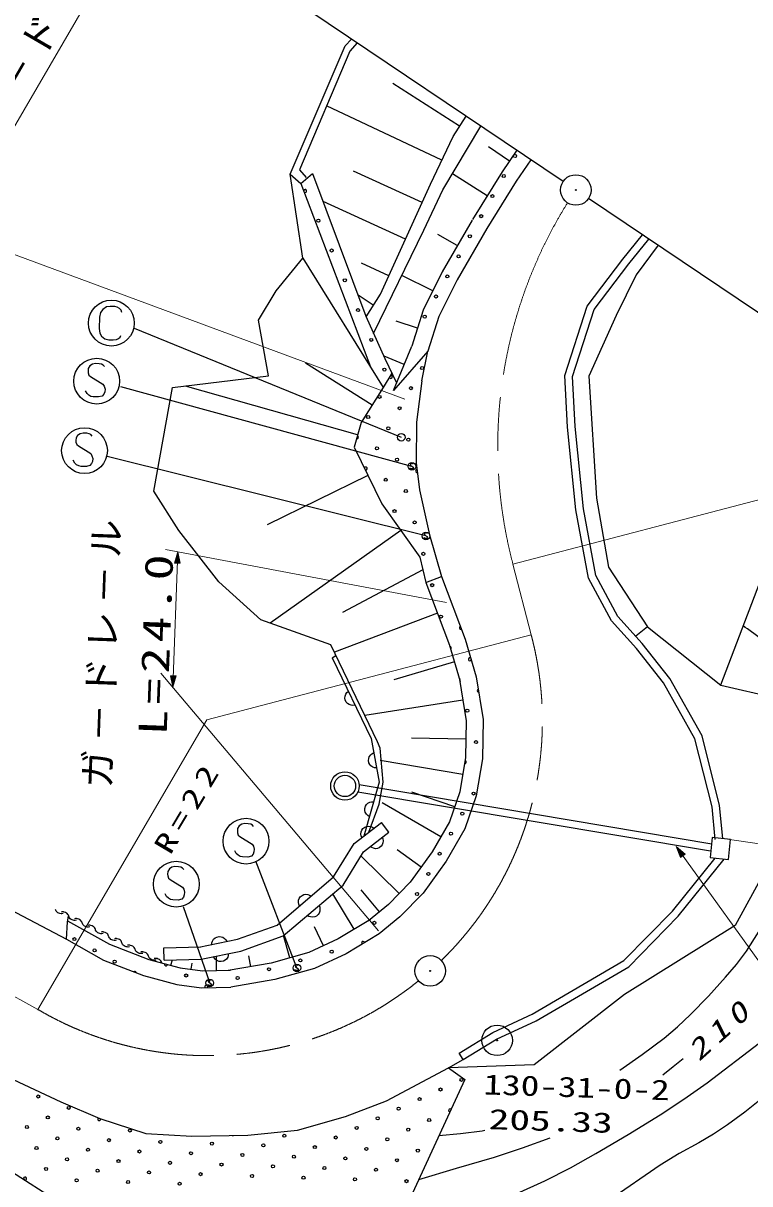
# Model space of a CAD drawing. Units: millimetres, scale not verified. Extents: x 40000 to 680000, y 20000 to 380000.
# Drawn here: x 262244 to 309553, y 244742 to 320296 of the extents above; entities that cross this region are included whole.
import ezdxf
from ezdxf.enums import TextEntityAlignment as Align

# ---------------------------------------------------------------- set-up
doc = ezdxf.new("R2010")
doc.units = ezdxf.units.MM
doc.header["$LTSCALE"] = 1000
doc.linetypes.add('CHAIN', pattern=[18.5, 12, -1.5, 3.5, -1.5])
for name, color, linetype, lineweight in [('M-BGD', 7, 'Continuous', 25), ('M-BGD-HTXT', 7, 'Continuous', 13), ('M-BMK', 2, 'CHAIN', 13), ('M-OTRS', 6, 'Continuous', 25), ('M-STR-STRC', 7, 'Continuous', 25)]:
    doc.layers.add(name, color=color, linetype=linetype, lineweight=lineweight)
doc.layers.add('M-BMK-SRVR', color=7, linetype='Continuous')
doc.styles.add('ＭＳ ゴシック', font='')
doc.styles.get('ＭＳ ゴシック').set_extended_font_data('MS Gothic')

# ---------------------------------------------------------------- blocks, each defined once
blk = doc.blocks.new('BUHIN26')
at = {"color": 3, "linetype": 'Continuous', "lineweight": 25}
for radius in [995, 30]:
    blk.add_circle((0, 0), radius, dxfattribs=at)
blk = doc.blocks.new('BUHIN45')
at = {"color": 7, "linetype": 'Continuous', "lineweight": 25}
blk.add_lwpolyline([(605, -887), (724, -860), (826, -789), (931, -668), (1047, -467), (1099, -272), (1084, -73), (990, 94), (845, 187), (744, 237), (584, 260), (460, 211), (-359, -261), (-520, -271), (-713, -229), (-861, -126), (-958, -9), (-1023, 149), (-965, 384), (-792, 683), (-697, 802), (-568, 891), (-410, 939), (-208, 943)], dxfattribs=at)
blk.add_circle((0, 0), 1492, dxfattribs=at)
blk = doc.blocks.new('BUHIN55')
at = {"color": 7, "linetype": 'Continuous', "lineweight": 25}
blk.add_lwpolyline([(102, -147), (122, -142), (139, -130), (156, -110), (175, -76), (184, -44), (181, -11), (165, 17), (141, 32), (124, 41), (97, 44), (76, 36), (-59, -44), (-86, -46), (-118, -39), (-143, -22), (-160, -3), (-171, 23), (-161, 63), (-133, 113), (-117, 133), (-96, 148), (-70, 156), (-36, 157)], dxfattribs=at)
blk.add_circle((0, 0), 249, dxfattribs=at)
blk = doc.blocks.new('BUHIN56')
at = {"color": 7, "linetype": 'Continuous', "lineweight": 25}
for points in [[(-395, -278), (-332, -287), (-265, -281), (-204, -264), (-147, -240), (-84, -195), (-21, -133), (14, -91), (46, -27), (70, 31)], [(-78, -31), (-47, 46), (-17, 100), (27, 155), (77, 205), (136, 247), (207, 276), (277, 290), (344, 287), (395, 278)]]:
    blk.add_lwpolyline(points, dxfattribs=at)
blk = doc.blocks.new('BUHIN58')
at = {"color": 6, "linetype": 'Continuous', "lineweight": 25}
for radius in [995, 30]:
    blk.add_circle((0, 0), radius, dxfattribs=at)

msp = doc.modelspace()

# ---------------------------------------------------------------- linework, layer by layer
at = {"layer": 'M-BGD'}
for p, q in [((297395, 309996), (273096, 326341)), ((283197, 318813), (283624, 319259)), ((283980, 319020), (283507, 318483)), ((279632, 310476), (283197, 318813)), ((283507, 318483), (280232, 310752)), ((290661, 313587), (286301, 316365)), ((289504, 311372), (282001, 314928)), ((289577, 309439), (292050, 313591)), ((290243, 312931), (291080, 314244)), ((288766, 309814), (290243, 312931)), ((293903, 311319), (292532, 312246)), ((294380, 312024), (293426, 310613)), ((295293, 311410), (294349, 310013)), ((280232, 310752), (280659, 310246)), ((288223, 308622), (283749, 310658)), ((293426, 310613), (291489, 307518)), ((280452, 305004), (279632, 310476)), ((279632, 310476), (280327, 309862)), ((280327, 309862), (281087, 310518)), ((280327, 309862), (284846, 297921)), ((281087, 310518), (284562, 301219)), ((285511, 302663), (288766, 309814)), ((292458, 309065), (290197, 310480)), ((294349, 310013), (292422, 306934)), ((288336, 306815), (289577, 309439)), ((287139, 306238), (281773, 308680)), ((326950, 290116), (299055, 308880)), ((285062, 300091), (288336, 306815)), ((291469, 307484), (289527, 304119)), ((292422, 306934), (290497, 303599)), ((290508, 305818), (289251, 306544)), ((301280, 304940), (302561, 306521)), ((301668, 304625), (302978, 306241)), ((303579, 305837), (302163, 303920)), ((278725, 302882), (280452, 305004)), ((280452, 305004), (285680, 296577)), ((286054, 303855), (284263, 304670)), ((298970, 301885), (301280, 304940)), ((299420, 301652), (301668, 304625)), ((288909, 302871), (286888, 303872)), ((289527, 304119), (288291, 301624)), ((302163, 303920), (300844, 301262)), ((290497, 303599), (289314, 301211)), ((277558, 300968), (278725, 302882)), ((285037, 301941), (284049, 302590)), ((284580, 301177), (285511, 302663)), ((288291, 301624), (287546, 299275)), ((297514, 297364), (298970, 301885)), ((298018, 297297), (299420, 301652)), ((278217, 297333), (277558, 300968)), ((284562, 301219), (285780, 298470)), ((287919, 300449), (286522, 300892)), ((289314, 301211), (288594, 298942)), ((300844, 301262), (299082, 297325)), ((286360, 296396), (287546, 299275)), ((287051, 298075), (285750, 298611)), ((285780, 298470), (286557, 296875)), ((288594, 298942), (286360, 296396)), ((288205, 297024), (288594, 298942)), ((284962, 295438), (280625, 298173)), ((271960, 296572), (278217, 297333)), ((286243, 297519), (285680, 296577)), ((288205, 297024), (287849, 294320)), ((297675, 294009), (297514, 297364)), ((298174, 294046), (298018, 297297)), ((299082, 297325), (299577, 289382)), ((270751, 289824), (271960, 296572)), ((284015, 293495), (272812, 296675)), ((285680, 296577), (284244, 294299)), ((307661, 277215), (314867, 296163)), ((284244, 294299), (283787, 292690)), ((287849, 294320), (287834, 291684)), ((298227, 288615), (297675, 294009)), ((298722, 288686), (298174, 294046)), ((283787, 292690), (285589, 289018)), ((287834, 291684), (288047, 289913)), ((284688, 290854), (278133, 287639)), ((272367, 287265), (270751, 289824)), ((288047, 289913), (288701, 286988)), ((299577, 289382), (300354, 284876)), ((285589, 289018), (288061, 285546)), ((299533, 284338), (298722, 288686)), ((299056, 284169), (298227, 288615)), ((274991, 283939), (272367, 287265)), ((286825, 287282), (278334, 281236)), ((288701, 286988), (289488, 284280)), ((288061, 285546), (288459, 283892)), ((300354, 284876), (302903, 281004)), ((288260, 284719), (283027, 281926)), ((288459, 283892), (289488, 284280)), ((289488, 284280), (291031, 280189)), ((300559, 281389), (299056, 284169)), ((300971, 281678), (299533, 284338)), ((277715, 281456), (274991, 283939)), ((288459, 283892), (290001, 279801)), ((289217, 281885), (282508, 279350)), ((282274, 279836), (277715, 281456)), ((302169, 279583), (300559, 281389)), ((302552, 279905), (300971, 281678)), ((302903, 281004), (302137, 280396)), ((302903, 281004), (307666, 277211)), ((285319, 273507), (282274, 279836)), ((289975, 279879), (290692, 277439)), ((291031, 280189), (291747, 277749)), ((303931, 277357), (302169, 279583)), ((304348, 277636), (302552, 279905)), ((282352, 278978), (282609, 279140)), ((282352, 278978), (284890, 273722)), ((290318, 278728), (286377, 277554)), ((290661, 277577), (291087, 274888)), ((291747, 277749), (292188, 274966)), ((305973, 273706), (303931, 277357)), ((306441, 273893), (304348, 277636)), ((307666, 277211), (315337, 275417)), ((290874, 276232), (284494, 275222)), ((291087, 274888), (291048, 272504)), ((292188, 274966), (292147, 272404)), ((284890, 273722), (285411, 270885)), ((291067, 273696), (287537, 273753)), ((307097, 269289), (305973, 273706)), ((307591, 269376), (306441, 273893)), ((285491, 273096), (285319, 273507)), ((285679, 270877), (285491, 273096)), ((290861, 271387), (285486, 272289)), ((291048, 272504), (290673, 270269)), ((292147, 272404), (291743, 269999)), ((284113, 270739), (307072, 266880)), ((285411, 270885), (284415, 267379)), ((285412, 269447), (285679, 270877)), ((306989, 266387), (284030, 270246)), ((290337, 269284), (287542, 270237)), ((290673, 270269), (290001, 268299)), ((291743, 269999), (291007, 267841)), ((284752, 267640), (285412, 269447)), ((289434, 267323), (285621, 269537)), ((307309, 267160), (307097, 269289)), ((307807, 267210), (307591, 269376)), ((283802, 266903), (285567, 268271)), ((286057, 267638), (285567, 268271)), ((290001, 268299), (288867, 266346)), ((284407, 266360), (286057, 267638)), ((291007, 267841), (289790, 265745)), ((282455, 264715), (283802, 266903)), ((307099, 267285), (306962, 265982)), ((308298, 267158), (307099, 267285)), ((308161, 265856), (308298, 267158)), ((311505, 266892), (308607, 261555)), ((283070, 264188), (284407, 266360)), ((286727, 263647), (284235, 266081)), ((288150, 265358), (286589, 266490)), ((288867, 266346), (287433, 264370)), ((306962, 265982), (308161, 265856)), ((289790, 265745), (288277, 263659)), ((304517, 262493), (307292, 265947)), ((304891, 262160), (307883, 265885)), ((256927, 264919), (265067, 260667)), ((278772, 261584), (282455, 264715)), ((279180, 260880), (283070, 264188)), ((285438, 262440), (284252, 263870)), ((287433, 264370), (286021, 262923)), ((283801, 261318), (282406, 263624)), ((288277, 263659), (286765, 262111)), ((286021, 262923), (284729, 261867)), ((301358, 259268), (304517, 262493)), ((265067, 260667), (265119, 261796)), ((265119, 261796), (265198, 262167)), ((265131, 261852), (267859, 260332)), ((276207, 260662), (278772, 261584)), ((281790, 260238), (281220, 261471)), ((284856, 261957), (282747, 260680)), ((286765, 262111), (285425, 261015)), ((308607, 261555), (301399, 257073)), ((301668, 258870), (304891, 262160)), ((265067, 260667), (267465, 259305)), ((276422, 259889), (279180, 260880)), ((279606, 259453), (279202, 260898)), ((282747, 260680), (280833, 259796)), ((285425, 261015), (283264, 259707)), ((267859, 260332), (270426, 259347)), ((271397, 260109), (273812, 260167)), ((271416, 259310), (271397, 260109)), ((273673, 260151), (276207, 260662)), ((267465, 259305), (270085, 258299)), ((270426, 259347), (272457, 258802)), ((271416, 259310), (273831, 259367)), ((271859, 258970), (271958, 259323)), ((273831, 259367), (276422, 259889)), ((274838, 258621), (274820, 259566)), ((277066, 258874), (276940, 259577)), ((280833, 259796), (278380, 259109)), ((283264, 259707), (281214, 258760)), ((295385, 255787), (301358, 259268)), ((272457, 258802), (273924, 258604)), ((273190, 258703), (273243, 259094)), ((273924, 258604), (275751, 258639)), ((278380, 259109), (275584, 258623)), ((281214, 258760), (278623, 258035)), ((295637, 255355), (301668, 258870)), ((270085, 258299), (272239, 257722)), ((272239, 257722), (273861, 257502)), ((278623, 258035), (275772, 257539)), ((273861, 257502), (275772, 257539)), ((301399, 257073), (295509, 252491)), ((292827, 254590), (295425, 255807)), ((293064, 254149), (295637, 255355)), ((290637, 253254), (292827, 254590)), ((290898, 252827), (293064, 254149)), ((290898, 252827), (290637, 253254)), ((249746, 252995), (265969, 242680)), ((289940, 252291), (290898, 252827)), ((295509, 252491), (289940, 252291)), ((260432, 252067), (264696, 250068)), ((285907, 250149), (289940, 252291)), ((289940, 252291), (290998, 251535)), ((290998, 251535), (286462, 241696)), ((283234, 249129), (285907, 250149)), ((264696, 250068), (267231, 248989)), ((267231, 248989), (270229, 248008)), ((280101, 248229), (283234, 249129)), ((270229, 248008), (273230, 247840)), ((273230, 247840), (276869, 247906)), ((276869, 247906), (280101, 248229))]:
    msp.add_line(p, q, dxfattribs=at)
for points in [[(310755, 279870), (309399, 280863), (309262, 280964), (309126, 281066)], [(283838, 275900), (283717, 275886), (283604, 275898), (283463, 275935), (283361, 276008), (283279, 276099), (283211, 276238), (283192, 276360), (283198, 276485), (283255, 276620), (283316, 276717), (283404, 276800)], [(285241, 271812), (285120, 271830), (285014, 271872), (284888, 271945), (284809, 272043), (284754, 272152), (284726, 272304), (284739, 272426), (284778, 272545), (284869, 272661), (284954, 272738), (285060, 272795)], [(284776, 268651), (284677, 268721), (284599, 268805), (284519, 268927), (284492, 269049), (284490, 269171), (284532, 269320), (284598, 269424), (284686, 269513), (284818, 269577), (284929, 269608), (285049, 269613)], [(284289, 267281), (284250, 267396), (284238, 267510), (284245, 267655), (284296, 267770), (284367, 267870), (284490, 267965), (284604, 268009), (284728, 268029), (284872, 268002), (284979, 267961), (285079, 267893)], [(285627, 267306), (285666, 267190), (285678, 267076), (285670, 266931), (285620, 266816), (285549, 266717), (285426, 266622), (285312, 266578), (285188, 266558), (285044, 266585), (284936, 266625), (284836, 266693)], [(280233, 262825), (280189, 262939), (280171, 263052), (280172, 263197), (280217, 263314), (280284, 263417), (280402, 263518), (280514, 263567), (280637, 263593), (280783, 263572), (280891, 263537), (280995, 263473)], [(281506, 262858), (281550, 262744), (281567, 262631), (281566, 262486), (281521, 262369), (281454, 262266), (281336, 262166), (281224, 262116), (281101, 262091), (280956, 262111), (280847, 262147), (280744, 262210)], [(301088, 252135), (302547, 253158), (303975, 254232), (304853, 254969), (305699, 255757), (306854, 256946), (307975, 258187), (308685, 259015), (309346, 259879), (310541, 261767)], [(274520, 260313), (274536, 260434), (274575, 260541), (274645, 260668), (274741, 260749), (274849, 260807), (275001, 260839), (275123, 260828), (275243, 260792), (275361, 260704), (275439, 260620), (275499, 260515)], [(275617, 259727), (275600, 259606), (275561, 259499), (275489, 259372), (275393, 259292), (275285, 259234), (275133, 259203), (275011, 259214), (274891, 259252), (274774, 259340), (274696, 259424), (274636, 259529)], [(294331, 244078), (296199, 244938), (297872, 245791), (299528, 246703), (301632, 247940), (303714, 249233), (305262, 250245), (306782, 251312), (310191, 253907)], [(305218, 252887), (304563, 252357), (303895, 251819)], [(310312, 250278), (309229, 249400), (308108, 248569), (307188, 247964), (306229, 247406), (304961, 246705), (303718, 245951), (300434, 243693)], [(289316, 247888), (290723, 248013), (292122, 248197), (292210, 248210), (292298, 248223)], [(296532, 247719), (294732, 247059), (292914, 246456), (290437, 245741), (287980, 244990)]]:
    msp.add_lwpolyline(points, dxfattribs=at)
for centre, radius in [((294268, 311655), 99.5), ((293533, 310348), 99.5), ((292797, 309040), 99.5), ((281464, 307438), 99.5), ((292062, 307733), 99.5), ((291326, 306426), 99.5), ((282324, 305499), 99.5), ((290591, 305119), 99.5), ((289855, 303811), 99.5), ((283184, 303560), 99.5), ((289120, 302504), 99.5), ((284044, 301620), 99.5), ((288384, 301197), 99.5), ((284904, 299681), 99.5), ((285763, 297742), 99.5), ((288220, 297847), 99.5), ((287485, 296539), 99.5), ((285442, 295968), 99.5), ((284706, 294660), 99.5), ((286749, 295232), 99.5), ((286014, 293925), 99.5), ((286857, 293345), 249), ((287321, 293189), 99.5), ((285278, 292618), 99.5), ((286585, 291882), 99.5), ((285850, 290575), 99.5), ((287157, 289839), 99.5), ((286421, 288532), 99.5), ((287729, 287796), 99.5), ((288300, 285754), 99.5), ((288872, 283711), 99.5), ((289444, 281668), 99.5), ((291159, 275539), 99.5), ((291731, 273497), 99.5), ((283192, 270641), 926), ((283192, 270641), 694), ((291567, 270147), 99.5), ((290831, 268839), 99.5), ((290096, 267532), 99.5), ((289360, 266225), 99.5), ((288625, 264917), 99.5), ((287889, 263610), 99.5), ((285111, 261731), 99.5), ((265582, 260671), 99.5), ((266889, 259936), 99.5), ((282332, 259852), 99.5), ((268196, 259200), 99.5), ((280290, 259280), 99.5), ((272854, 258301), 99.5), ((278247, 258709), 99.5), ((276204, 258137), 99.5), ((290779, 251504), 99.5), ((289415, 250879), 99.5), ((263223, 250423), 99.5), ((288052, 250254), 99.5), ((265211, 249684), 99.5), ((286688, 249629), 99.5), ((263848, 249059), 99.5), ((285324, 249004), 99.5), ((288677, 248890), 99.5), ((262484, 248434), 99.5), ((265836, 248321), 99.5), ((269189, 248207), 99.5), ((279245, 247867), 99.5), ((282597, 247754), 99.5), ((283961, 248379), 99.5), ((287313, 248265), 99.5), ((263109, 247071), 99.5), ((264473, 247696), 99.5), ((267825, 247582), 99.5), ((271177, 247469), 99.5), ((274529, 247356), 99.5), ((277882, 247242), 99.5), ((281234, 247129), 99.5), ((284586, 247015), 99.5), ((285949, 247640), 99.5), ((265098, 246332), 99.5), ((266461, 246957), 99.5), ((268450, 246219), 99.5), ((269814, 246844), 99.5), ((273166, 246730), 99.5), ((276518, 246617), 99.5), ((279870, 246504), 99.5), ((283222, 246390), 99.5), ((286575, 246277), 99.5), ((287938, 246902), 99.5), ((263734, 245707), 99.5), ((267086, 245594), 99.5), ((270439, 245480), 99.5), ((271802, 246105), 99.5), ((275154, 245992), 99.5), ((278507, 245878), 99.5), ((281859, 245765), 99.5), ((285211, 245652), 99.5), ((265723, 244969), 99.5), ((269075, 244855), 99.5), ((272427, 244742), 99.5), ((273791, 245367), 99.5), ((277143, 245253), 99.5), ((280495, 245140), 99.5), ((283847, 245027), 99.5), ((287200, 244913), 99.5)]:
    msp.add_circle(centre, radius, dxfattribs=at)
for centre, start, end in [((280604, 309377), 228.89871, 172.56203), ((287648, 299890), 314.93101, 9.8489), ((286177, 297275), 228.65863, 62.01735), ((283971, 293353), 256.73106, 71.57021), ((284542, 291310), 251.16466, 161.09355), ((287893, 291147), 93.2854, 280.40117), ((290751, 280932), 111.08947, 290.22996), ((290016, 279625), 306.45383, 86.72026), ((291323, 278890), 46.67979, 346.06089), ((290587, 277582), 325.27888, 62.64175), ((291895, 276847), 101.42465, 276.57007), ((290995, 272189), 260.57367, 80.35788), ((284375, 260424), 8.95829, 233.40012), ((269504, 258465), 11.89575, 126.12448), ((271547, 259036), 159.38716, 350.59307), ((274161, 257565), 325.96075, 216.23909), ((290040, 249515), 51.30148, 259.19751), ((267200, 248946), 125.9048, 12.1234), ((275893, 247981), 249.33045, 292.73191), ((262371, 245082), 251.31078, 223.79268)]:
    msp.add_arc(centre, 99.5, start, end, dxfattribs=at)
at = {"layer": 'M-BGD-HTXT'}
for p, q in [((257665, 306707), (270364, 328518)), ((287103, 295816), (256719, 307057)), ((294132, 285080), (323122, 292691)), ((271505, 286043), (289796, 282587)), ((271984, 277062), (272302, 285892)), ((274206, 274953), (295317, 280482)), ((285379, 261207), (271212, 277977)), ((263203, 256091), (274206, 274953)), ((307807, 267210), (337620, 262901)), ((304753, 266700), (324302, 239533))]:
    msp.add_line(p, q, dxfattribs=at)
for points in [[(272302, 285892), (272088, 285149), (272462, 285136)], [(272297, 285738), (272408, 285185), (272146, 285194)], [(272294, 285663), (272381, 285214), (272175, 285221)], [(272291, 285587), (272354, 285243), (272204, 285248)], [(272288, 285512), (272327, 285272), (272233, 285275)], [(271984, 277062), (272198, 277805), (271824, 277819)], [(271990, 277216), (271878, 277770), (272141, 277760)], [(271992, 277291), (271905, 277741), (272111, 277733)], [(271995, 277368), (271932, 277712), (272082, 277706)], [(271998, 277443), (271959, 277683), (272053, 277679)], [(304753, 266700), (305039, 265982), (305343, 266201)], [(304843, 266575), (305270, 266206), (305057, 266053)], [(304886, 266515), (305231, 266213), (305063, 266092)], [(304931, 266452), (305192, 266219), (305070, 266131)], [(304975, 266391), (305152, 266225), (305076, 266171)]]:
    msp.add_lwpolyline(points, close=True, dxfattribs=at)
for points in [[(272299, 285815), (272435, 285156), (272116, 285167), (272299, 285813)], [(272281, 285302), (272286, 285435), (272300, 285301), (272262, 285302), (272286, 285435)], [(271987, 277139), (271851, 277799), (272170, 277788), (271987, 277141)], [(272005, 277653), (272001, 277520), (271987, 277653), (272024, 277652), (272001, 277520)], [(304798, 266638), (305309, 266200), (305051, 266014), (304799, 266636)], [(305098, 266221), (305020, 266329), (305113, 266232), (305083, 266210), (305020, 266329)]]:
    msp.add_lwpolyline(points, dxfattribs=at)
at = {"layer": 'M-BMK'}
for p, q in [((295317, 280482), (294132, 285080)), ((263203, 256091), (244395, 266475))]:
    msp.add_line(p, q, dxfattribs=at)
for centre, radius, start, end in [((323141, 292728), 30000, 148.0625, 194.76927), ((274249, 274883), 21799, 314.29196, 14.88336), ((274249, 274883), 21799, 239.55412, 309.0347)]:
    msp.add_arc(centre, radius, start, end, dxfattribs=at)
at = {"layer": 'M-STR-STRC'}
for p, q in [((269463, 300448), (286857, 293345)), ((287551, 291447), (268599, 296621)), ((288469, 286922), (267713, 292097)), ((280063, 258796), (277390, 265744)), ((272656, 262800), (274401, 257811))]:
    msp.add_line(p, q, dxfattribs=at)
msp.add_lwpolyline([(268669, 301465), (268614, 301609), (268512, 301717), (268372, 301804), (268201, 301855), (267909, 301864), (267675, 301826), (267430, 301669), (267281, 301464), (267212, 301166), (267188, 300431), (267238, 300114), (267345, 299923), (267557, 299759), (267825, 299690), (268110, 299681), (268328, 299697), (268443, 299761), (268551, 299855), (268599, 299959)], dxfattribs=at)
msp.add_circle((267987, 300773), 1492, dxfattribs=at)

# ---------------------------------------------------------------- block references
at = {"layer": 'M-BGD', "rotation": 118.2247}
for name, p in [('BUHIN55', (287551, 291447)), ('BUHIN55', (288469, 286922)), ('BUHIN56', (264786, 262382)), ('BUHIN56', (265649, 261949)), ('BUHIN56', (266513, 261517)), ('BUHIN56', (267376, 261084)), ('BUHIN56', (268240, 260652)), ('BUHIN56', (269103, 260219)), ('BUHIN56', (269966, 259786)), ('BUHIN56', (270830, 259354)), ('BUHIN55', (280063, 258796)), ('BUHIN55', (274388, 257816))]:
    msp.add_blockref(name, p, dxfattribs=at)
at = {"layer": 'M-BMK-SRVR', "rotation": 118.2247}
for p in [(288740, 258598), (293099, 254079)]:
    msp.add_blockref('BUHIN26', p, dxfattribs=at)
at = {"layer": 'M-OTRS', "rotation": 118.2247}
msp.add_blockref('BUHIN58', (298225, 309438), dxfattribs=at)
at = {"layer": 'M-STR-STRC', "rotation": 118.2247}
for p in [(267032, 296995), (266238, 292469), (276752, 267047), (272211, 264248)]:
    msp.add_blockref('BUHIN45', p, dxfattribs=at)

# ---------------------------------------------------------------- texts
at = {"layer": 'M-BGD-HTXT', "style": 'ＭＳ ゴシック'}
for s, width, p in [('130-31-0-2', 1.35, (292185, 250165)), ('205.33', 1.5, (292524, 247907))]:
    msp.add_text(s, height=1320, rotation=358.2, dxfattribs=dict(at, width=width)).set_placement(p, align=Align.BOTTOM_LEFT)
at = {"layer": 'M-BGD-HTXT', "attachment_point": 7, "style": 'ＭＳ ゴシック'}
for s, insert, char_height, rotation in [('\\T1.2;ガ－ドレ－ル', (260595, 312733), 1833, 59.8), ('\\T1.2;ガ－ドレ－ル', (268071, 270465), 1833, 87.9), ('\\T1.2;\\W1.35;L=24.0', (271611, 273904), 1833, 87.9), ('\\T1.39;\\W1.35;R=22', (271821, 266086), 1320, 59.2), ('\\T1.39;\\W1.35;\\Q15;210', (306248, 252640), 1320, 41.9)]:
    msp.add_mtext(s, dxfattribs=dict(at, insert=insert, char_height=char_height, rotation=rotation))

doc.saveas('drawing.dxf')
